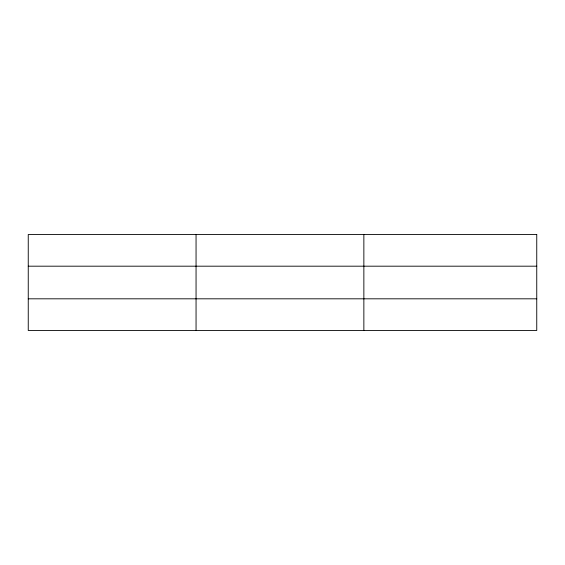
<?xml version="1.0" encoding="UTF-8"?>
<svg xmlns="http://www.w3.org/2000/svg" width="565" height="565" viewBox="0 0 565 565"><rect width="100%" height="100%" fill="white"/><g stroke="black" fill="none" stroke-linecap="round" stroke-linejoin="round"><path stroke-width="0.85" d="M196.055 330.483L196.055 234.517M363.86 330.483L363.86 234.517M28.25 266.186L536.75 266.186M28.25 298.814L536.75 298.814M536.75 234.517L536.75 330.483L28.25 330.483L28.25 234.517L536.75 234.517"/></g></svg>
